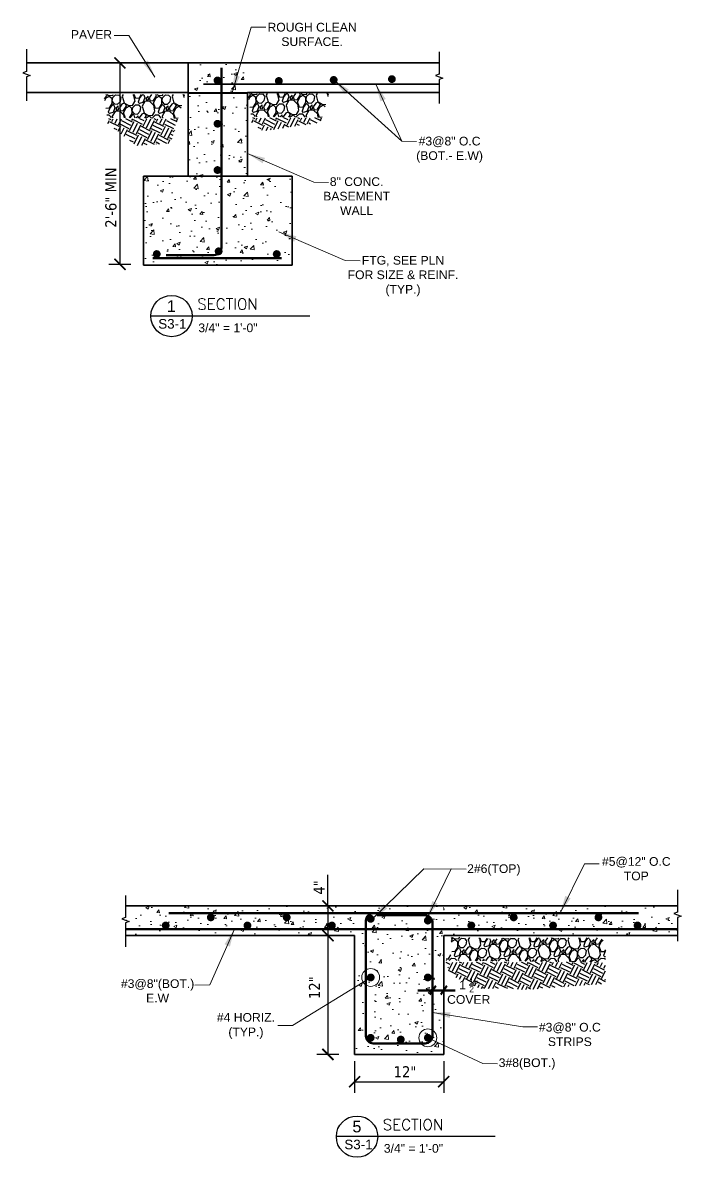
# Model space of a CAD drawing. Extents: x 4834 to 83801, y -13735 to 32221.
# Drawn here: x 12223.6 to 12312.2, y -4249.2 to -4096.5 of the extents above; entities that cross this region are included whole.
import ezdxf
from ezdxf.enums import TextEntityAlignment as Align

# ---------------------------------------------------------------- set-up
doc = ezdxf.new("R2010")
doc.units = 0
doc.header["$LTSCALE"] = 8
doc.header["$MEASUREMENT"] = 0
doc.layers.get('0').update_dxf_attribs({"lineweight": 9})
doc.layers.get('DefPoints').update_dxf_attribs({"color": 17})
for name, color, linetype in [('A-TEXT', 6, 'Continuous'), ('ANNSXTEXT', 2, 'Continuous'), ('AUDIT_I_011120114236-1', 7, 'Continuous'), ('DETAIL', 1, 'Continuous'), ('S-ANNO-PATT', 101, 'Continuous'), ('S-BAR', 6, 'Continuous'), ('S-SECT-CCON', 4, 'Continuous'), ('S-SECT-CONC', 193, 'Continuous'), ('S-SECT-MISC', 134, 'Continuous')]:
    doc.layers.add(name, color=color, linetype=linetype)
for name, color, linetype, lineweight in [('A-Wall-New', 1, 'Continuous', 50), ('DIM', 8, 'Continuous', 5), ('TEXT', 6, 'Continuous', 25)]:
    doc.layers.add(name, color=color, linetype=linetype, lineweight=lineweight)
doc.styles.add('ANNDTTEXT', font='romans.shx')
doc.styles.add('Arial', font='arial.ttf')
doc.styles.add('ROOMS', font='arial.ttf', dxfattribs={"height": 8})
doc.styles.get("Standard").update_dxf_attribs({"font": 'stylu.ttf'})
doc.styles.add('TAHOMA 48', font='tahoma.ttf')
doc.linetypes.add('ZIGZAG', pattern='A,0.0001,-0.2,[131,ltypeshp.shx,S=0.2,R=0,X=-0.2,Y=0],-0.4,[131,ltypeshp.shx,S=0.2,R=180,X=0.2,Y=0],-0.2', length=0.8001)
doc.dimstyles.new('arch1-12', dxfattribs={"dimtxt": 1.5, "dimasz": 1.5, "dimexe": 1.5, "dimexo": 1.5, "dimgap": 1.5, "dimtad": 1, "dimdec": 4, "dimzin": 3, "dimdsep": 46, "dimlunit": 4, "dimtxsty": 'Standard', "dimblk": 'ARCHTICK', "dimcen": 1.5, "dimadec": 0, "dimazin": 0, "dimtfac": 1, "dimtdec": 4, "dimtmove": 1, "dimatfit": 2, "dimfxl": 1, "dimtolj": 1, "dimtzin": 0, "dimarcsym": 0})
doc.dimstyles.new('Forum 24', dxfattribs={"dimscale": 24, "dimtxt": 0.1875, "dimasz": 0.09375, "dimexe": 0.0625, "dimexo": 0.0625, "dimgap": 0.125, "dimtad": 1, "dimdec": 4, "dimrnd": 1, "dimzin": 7, "dimdsep": 46, "dimlunit": 4, "dimtxsty": 'Standard', "dimblk": 'OBLIQUE', "dimblk1": 'DIMTICK', "dimblk2": 'OBLIQUE', "dimcen": -0.0625, "dimdle": 0.125, "dimclrd": 256, "dimclre": 256, "dimclrt": 256, "dimadec": 0, "dimazin": 0, "dimtfac": 1, "dimtdec": 4, "dimtmove": 1, "dimatfit": 3, "dimfxl": 0.0625, "dimtvp": 1.2, "dimfrac": 2, "dimtolj": 1, "dimtzin": 7, "dimlwd": 13, "dimarcsym": 0})
pattern_1 = [(50, (-4269.1984, -7325.638), (4.51873915, -0.39533845), [0.4725, -5.1975]), (355, (-4269.1984, -7325.638), (-0.8741334, 4.7388104), [0.378, -4.158]), (100.451444, (-4268.822, -7325.671), (3.6446057, 4.3434719), [0.4015632, -4.4171953]), (46.1842, (-4269.1984, -7324.378), (6.7236204, -1.0427715), [0.70875, -7.79625]), (96.635635, (-4268.638, -7324.465), (5.8883703, 6.1369472), [0.6023452, -6.6257967]), (351.184164, (-4269.1984, -7324.378), (5.8883703, 6.1369472), [0.567, -6.237]), (21, (-4268.5684, -7324.693), (3.7605144, -2.536499), [0.4725, -5.1975]), (326, (-4268.5684, -7324.693), (1.5328866, 4.5684453), [0.378, -4.158]), (71.451445, (-4268.255, -7324.9043), (5.293401, 2.0319463), [0.4015632, -4.4171953]), (37.5, (-4269.1984, -7325.638), (0.07660709, 2.09723128), [0, -4.1076, 0, -4.221, 0, -4.17375]), (7.5, (-4269.1984, -7325.638), (1.6573381, 2.48479378), [0, -2.4066, 0, -4.0131, 0, -1.59075]), (327.5, (-4270.6033, -7325.638), (3.36308135, -0.1420957), [0, -1.575, 0, -4.914, 0, -6.5205]), (317.5, (-4271.2333, -7325.638), (3.67407287, 0.6306614), [0, -2.0475, 0, -3.2634, 0, -4.6305])]

# ---------------------------------------------------------------- blocks, each defined once
blk = doc.blocks.new('_Oblique')
at = {"color": 0, "linetype": 'ByBlock', "lineweight": -2}
blk.add_line((-0.5, -0.5), (0.5, 0.5), dxfattribs=at)
blk = doc.blocks.new('DIMTICK')
for p, q in [((0, 1), (0, -1)), ((-1, 0), (1, 0))]:
    blk.add_line(p, q)
at = {"const_width": 0.141}
blk.add_lwpolyline([(0.707, 0.707), (-0.707, -0.707)], dxfattribs=at)
blk = doc.blocks.new('_ArchTick')
at = {"color": 0, "linetype": 'ByBlock', "const_width": 0.15}
blk.add_lwpolyline([(-0.5, -0.5), (0.5, 0.5)], dxfattribs=at)
blk = doc.blocks.new('*D2755')
at = {"layer": 'A-TEXT', "color": 0, "lineweight": -2, "transparency": 16777216}
for p, q in [((12238.04, -4101.92), (12235.14, -4101.92)), ((12236.64, -4101.92), (12236.64, -4129.04)), ((12238.12, -4129.04), (12235.14, -4129.04))]:
    blk.add_line(p, q, dxfattribs=at)
at = {"layer": 'DefPoints', "color": 0, "transparency": 16777216}
for p in [(12239.54, -4101.92), (12236.64, -4129.04), (12239.62, -4129.04)]:
    blk.add_point(p, dxfattribs=at)
at = {"layer": 'A-TEXT', "color": 0, "lineweight": -2, "transparency": 16777216, "xscale": 1.5, "yscale": 1.5, "zscale": 1.5}
for p, rotation in [((12236.64, -4101.92), 90), ((12236.64, -4129.04), 270)]:
    blk.add_blockref('_ArchTick', p, dxfattribs=dict(at, rotation=rotation))
at = {"layer": 'A-TEXT', "color": 0, "transparency": 16777216, "insert": (12235.43, -4120.05), "char_height": 1.5, "attachment_point": 5, "rotation": 90, "style": 'TAHOMA 48'}
blk.add_mtext('\\A1;2\'-6" MIN', dxfattribs=at)
blk = doc.blocks.new('*D2766')
at = {"layer": 'A-TEXT', "color": 0, "lineweight": -2, "transparency": 16777216}
for p, q in [((12268.21, -4236.31), (12268.21, -4240.57)), ((12280.21, -4236.31), (12280.21, -4240.57)), ((12268.21, -4239.07), (12280.21, -4239.07))]:
    blk.add_line(p, q, dxfattribs=at)
at = {"layer": 'DefPoints', "color": 0, "transparency": 16777216}
for p in [(12268.21, -4234.81), (12280.21, -4234.81), (12280.21, -4239.07)]:
    blk.add_point(p, dxfattribs=at)
at = {"layer": 'A-TEXT', "color": 0, "lineweight": -2, "transparency": 16777216, "xscale": 1.5, "yscale": 1.5, "zscale": 1.5, "rotation": 180}
blk.add_blockref('_ArchTick', (12268.21, -4239.07), dxfattribs=at)
at = {"layer": 'A-TEXT', "color": 0, "lineweight": -2, "transparency": 16777216, "xscale": 1.5, "yscale": 1.5, "zscale": 1.5}
blk.add_blockref('_ArchTick', (12280.21, -4239.07), dxfattribs=at)
at = {"layer": 'A-TEXT', "color": 0, "transparency": 16777216, "insert": (12275, -4237.73), "char_height": 1.5, "attachment_point": 5, "style": 'TAHOMA 48'}
blk.add_mtext('\\A1;12"', dxfattribs=at)
blk = doc.blocks.new('*D2767')
at = {"layer": 'A-TEXT', "color": 0, "lineweight": -2, "transparency": 16777216}
for p, q in [((12266.11, -4219.4), (12263.13, -4219.4)), ((12264.63, -4219.4), (12264.63, -4235.4)), ((12266.11, -4235.4), (12263.13, -4235.4))]:
    blk.add_line(p, q, dxfattribs=at)
at = {"layer": 'DefPoints', "color": 0, "transparency": 16777216}
for p in [(12267.61, -4219.4), (12264.63, -4235.4), (12267.61, -4235.4)]:
    blk.add_point(p, dxfattribs=at)
at = {"layer": 'A-TEXT', "color": 0, "lineweight": -2, "transparency": 16777216, "xscale": 1.5, "yscale": 1.5, "zscale": 1.5}
for p, rotation in [((12264.63, -4219.4), 90), ((12264.63, -4235.4), 270)]:
    blk.add_blockref('_ArchTick', p, dxfattribs=dict(at, rotation=rotation))
at = {"layer": 'A-TEXT', "color": 0, "transparency": 16777216, "insert": (12262.82, -4226.41), "char_height": 1.5, "attachment_point": 5, "rotation": 90, "style": 'TAHOMA 48'}
blk.add_mtext('\\A1;12"', dxfattribs=at)
blk = doc.blocks.new('*D2768')
at = {"layer": 'A-TEXT', "color": 0, "lineweight": -2, "transparency": 16777216}
for p, q in [((12266.11, -4215.4), (12263.13, -4215.4)), ((12264.63, -4215.4), (12264.63, -4219.4)), ((12266.11, -4219.4), (12263.13, -4219.4))]:
    blk.add_line(p, q, dxfattribs=at)
at = {"layer": 'DefPoints', "color": 0, "transparency": 16777216}
for p in [(12267.61, -4215.4), (12264.63, -4219.4), (12267.61, -4219.4)]:
    blk.add_point(p, dxfattribs=at)
at = {"layer": 'A-TEXT', "color": 0, "lineweight": -2, "transparency": 16777216, "xscale": 1.5, "yscale": 1.5, "zscale": 1.5}
for p, rotation in [((12264.63, -4215.4), 90), ((12264.63, -4219.4), 270)]:
    blk.add_blockref('_ArchTick', p, dxfattribs=dict(at, rotation=rotation))
at = {"layer": 'A-TEXT', "color": 0, "transparency": 16777216, "insert": (12263.44, -4212.92), "char_height": 1.5, "attachment_point": 5, "rotation": 90, "style": 'TAHOMA 48'}
blk.add_mtext('\\A1;4"', dxfattribs=at)

msp = doc.modelspace()

# ---------------------------------------------------------------- hatches: boundary and pattern name
at = {"layer": 'DIM', "transparency": 33554585}
h = msp.add_hatch(dxfattribs=at)
h.set_pattern_fill('AR-CONC', scale=0.63)
h.set_pattern_definition(pattern_1)
h.paths.add_polyline_path([(12253.79902, -4101.918), (12245.79902, -4101.918), (12245.79902, -4117.15366), (12253.79902, -4117.15366)])
h = msp.add_hatch(dxfattribs=at)
h.set_pattern_fill('AR-CONC', scale=0.63)
h.set_pattern_definition(pattern_1)
h.paths.add_polyline_path([(12259.79902, -4117.15366), (12239.79902, -4117.15366), (12239.79902, -4129.15366), (12259.79902, -4129.15366)])
at = {"layer": 'DIM'}
h = msp.add_hatch(dxfattribs=at)
h.set_pattern_fill('AR-CONC', scale=0.63)
h.set_pattern_definition([(50, (-4128.3744, -7395.1754), (4.51873915, -0.39533845), [0.4725, -5.1975]), (355, (-4128.3744, -7395.1754), (-0.8741334, 4.7388104), [0.378, -4.158]), (100.451444, (-4127.998, -7395.2083), (3.6446057, 4.343472), [0.4015632, -4.4171953]), (46.1842, (-4128.3744, -7393.9154), (6.7236204, -1.0427715), [0.70875, -7.79625]), (96.635635, (-4127.814, -7394.002), (5.8883703, 6.1369472), [0.6023452, -6.6257967]), (351.184164, (-4128.3744, -7393.9154), (5.8883703, 6.1369472), [0.567, -6.237]), (21, (-4127.7444, -7394.2304), (3.7605144, -2.536499), [0.4725, -5.1975]), (326, (-4127.7444, -7394.2304), (1.5328866, 4.5684453), [0.378, -4.158]), (71.451445, (-4127.431, -7394.4417), (5.293401, 2.0319463), [0.4015632, -4.4171953]), (37.5, (-4128.3744, -7395.1754), (0.07660709, 2.09723128), [0, -4.1076, 0, -4.221, 0, -4.17375]), (7.5, (-4128.3744, -7395.1754), (1.6573381, 2.48479378), [0, -2.4066, 0, -4.0131, 0, -1.59075]), (327.5, (-4129.7793, -7395.1754), (3.36308135, -0.1420957), [0, -1.575, 0, -4.914, 0, -6.5205]), (317.5, (-4130.4093, -7395.1754), (3.67407287, 0.6306614), [0, -2.0475, 0, -3.2634, 0, -4.6305])])
h.paths.add_polyline_path([(12268.21451, -4215.39856), (12237.37761, -4215.39856), (12237.37761, -4219.39856), (12268.21451, -4219.39856)])
at = {"layer": 'DIM', "transparency": 33554585}
h = msp.add_hatch(dxfattribs=at)
h.set_pattern_fill('AR-CONC', scale=0.63)
h.set_pattern_definition([(50, (-4128.3744, -7408.6506), (4.51873915, -0.39533845), [0.4725, -5.1975]), (355, (-4128.3744, -7408.6506), (-0.8741334, 4.7388104), [0.378, -4.158]), (100.451444, (-4127.998, -7408.6835), (3.6446057, 4.343472), [0.4015632, -4.4171953]), (46.1842, (-4128.3744, -7407.3906), (6.7236204, -1.0427715), [0.70875, -7.79625]), (96.635635, (-4127.814, -7407.4775), (5.8883703, 6.1369472), [0.6023452, -6.6257967]), (351.184164, (-4128.3744, -7407.3906), (5.8883703, 6.1369472), [0.567, -6.237]), (21, (-4127.7444, -7407.7056), (3.7605144, -2.536499), [0.4725, -5.1975]), (326, (-4127.7444, -7407.7056), (1.5328866, 4.5684453), [0.378, -4.158]), (71.451445, (-4127.431, -7407.917), (5.293401, 2.0319463), [0.4015632, -4.4171953]), (37.5, (-4128.3744, -7408.6506), (0.07660709, 2.09723128), [0, -4.1076, 0, -4.221, 0, -4.17375]), (7.5, (-4128.3744, -7408.6506), (1.6573381, 2.48479378), [0, -2.4066, 0, -4.0131, 0, -1.59075]), (327.5, (-4129.7793, -7408.6506), (3.36308135, -0.1420957), [0, -1.575, 0, -4.914, 0, -6.5205]), (317.5, (-4130.4093, -7408.6506), (3.67407287, 0.6306614), [0, -2.0475, 0, -3.2634, 0, -4.6305])])
h.paths.add_polyline_path([(12280.21451, -4215.39856), (12268.21451, -4215.39856), (12268.21451, -4235.39856), (12280.21451, -4235.39856)])
at = {"layer": 'DIM'}
h = msp.add_hatch(dxfattribs=at)
h.set_pattern_fill('AR-CONC', scale=0.63)
h.set_pattern_definition([(50, (-4085.5594, -7395.1754), (4.51873915, -0.39533845), [0.4725, -5.1975]), (355, (-4085.5594, -7395.1754), (-0.8741334, 4.7388104), [0.378, -4.158]), (100.451444, (-4085.183, -7395.2083), (3.6446057, 4.343472), [0.4015632, -4.4171953]), (46.1842, (-4085.5594, -7393.9154), (6.7236204, -1.0427715), [0.70875, -7.79625]), (96.635635, (-4084.999, -7394.002), (5.8883703, 6.1369472), [0.6023452, -6.6257967]), (351.184164, (-4085.5594, -7393.9154), (5.8883703, 6.1369472), [0.567, -6.237]), (21, (-4084.9294, -7394.2304), (3.7605144, -2.536499), [0.4725, -5.1975]), (326, (-4084.9294, -7394.2304), (1.5328866, 4.5684453), [0.378, -4.158]), (71.451445, (-4084.616, -7394.4417), (5.293401, 2.0319463), [0.4015632, -4.4171953]), (37.5, (-4085.5594, -7395.1754), (0.07660709, 2.09723128), [0, -4.1076, 0, -4.221, 0, -4.17375]), (7.5, (-4085.5594, -7395.1754), (1.6573381, 2.48479378), [0, -2.4066, 0, -4.0131, 0, -1.59075]), (327.5, (-4086.9643, -7395.1754), (3.36308135, -0.1420957), [0, -1.575, 0, -4.914, 0, -6.5205]), (317.5, (-4087.5943, -7395.1754), (3.67407287, 0.6306614), [0, -2.0475, 0, -3.2634, 0, -4.6305])])
h.paths.add_polyline_path([(12311.68222, -4215.39856), (12280.19265, -4215.39856), (12280.19265, -4219.39856), (12311.68222, -4219.39856)])
at = {"layer": 'S-ANNO-PATT', "transparency": 33554559}
h = msp.add_hatch(dxfattribs=at)
h.set_pattern_fill('GRAVEL', color=256, scale=3, angle=63.4203233)
h.set_pattern_definition([(291.433111, (10783.0078, -3276.75934), (13.407845635, -33.544443287), [0.403608, -39.957264]), (248.390064, (10783.15528, -3277.13504), (13.424969221, 33.537593852), [0.692604, -68.5677743]), (195.93077, (10782.9002, -3277.77896), (42.935586015, 12.06380759), [0.488364, -48.348098]), (330.694012, (10783.04743, -3279.16089), (-52.316454591, 29.529452739), [0.630714, -62.440674]), (356.253977, (10783.59742, -3279.4696), (-38.906896597, 2.693213166), [0.618465, -61.2281194]), (60.694012, (10784.21457, -3279.51001), (-29.529452739, -52.316454591), [0.630714, -62.440674]), (101.114564, (10784.52328, -3278.96002), (9.379156217, -48.3014640425), [0.834087, -82.5745456]), (135.675652, (10784.3625, -3278.14158), (-49.628378501, 48.3117381945), [0.787464, -77.9589645]), (184.849889, (10783.79915, -3277.59136), (-45.61681267, -4.01327819), [0.63285, -62.6522193]), (238.656682, (10783.16856, -3277.64487), (17.448521563, 28.170003466), [0.722496, -35.4022877]), (285.817761, (10782.79274, -3278.26192), (13.4044209173, -46.960850715), [0.934344, -92.500125]), (202.234398, (10784.40316, -3276.5182), (-25.493913887, -10.72661898), [0.318903, -31.5715344]), (234.889558, (10784.10797, -3276.63887), (22.816111949, 32.193555808), [0.606711, -60.064534]), (288.42032, (10783.759, -3277.1352), (2.682939, -1.3423257), [0.424263, -3.8183777]), (266.618914, (10783.3431, -3277.1619), (1.3457504, 16.09934644), [0.228474, -22.6188453]), (355.221733, (10783.3296, -3277.39), (-9.39114273, 1.34403804), [0.323109, -15.8323854]), (94.38408, (10783.6516, -3277.4169), (-1.33890097, 10.73346841), [0.524787, -16.9680687]), (224.985374, (10783.6115, -3276.8937), (5.3675904, 4.02355234), [0.379473, -9.10736]), (79.809864, (10782.55107, -3278.9461), (5.374439821, 30.856367197), [0.5316, -52.6285354]), (133.766499, (10782.64512, -3278.42288), (24.143026407, -25.497338604), [0.445983, -44.152223]), (356.618914, (10783.0749, -3276.6252), (-16.09934644, 1.3457504), [0.456945, -22.3903743]), (47.030783, (10783.53106, -3276.65214), (-21.472073904, -22.80241308), [0.5316, -52.6285354]), (42.864278, (10784.2145, -3279.77834), (-12.07750646, -10.7300437), [0.51264, -25.119371]), (358.195464, (10784.59025, -3279.4296), (-36.223957584, 1.35088748), [0.429534, -42.523929]), (130.221733, (10785.77127, -3277.9407), (-10.7300437, 12.07750646), [0.456945, -22.3903743]), (80.774348, (10785.4762, -3277.59179), (-6.718477866, -40.247509925), [0.502893, -49.786271]), (132.864278, (10785.11353, -3279.25533), (10.7300437, -12.07750646), [0.25632, -25.375691]), (164.730256, (10785.69073, -3278.10167), (-12.07408174, 2.68636373), [0.15297, -15.1440885]), (229.38408, (10785.54316, -3278.0614), (6.70991607, 6.70649136), [0.618465, -11.750852]), (249.429329, (10785.14055, -3278.53085), (10.740317849, 28.171715825), [0.57315, -56.7417695]), (7.11039, (10783.8931, -3277.5377), (-6.7082037, 0.00171236), [0.432666, -10.383988]), (56.57755, (10784.32241, -3277.48416), (28.185414694, 42.925311863), [0.755382, -74.782688]), (124.36572, (10784.73848, -3276.8537), (13.41127035, -20.12803586), [0.308868, -30.5780224]), (153.42032, (10784.564, -3276.5987), (-4.0252647, -1.3406133), [0.18, -2.82]), (183.67676, (10785.03321, -3278.54424), (24.149875842, 1.335476252), [0.416772, -41.26056]), (111.433111, (10784.6173, -3278.57097), (-13.407845635, 33.544443287), [0.807216, -39.553656]), (63.42032, (10784.3223, -3277.8196), (-1.3406133, 4.0252647), [0.78, -2.22]), (28.72517, (10784.67133, -3277.122), (32.20382996, 17.433110335), [0.474342, -46.959823]), (317.474927, (10785.0873, -3276.89404), (9.38943037, -8.05224176), [0.436806, -21.4035237]), (271.066299, (10785.40922, -3277.18928), (1.3252021, -64.399098126), [0.711195, -70.4084225]), (238.846402, (10785.42245, -3277.90035), (-20.133172935, -33.535881494), [0.752397, -74.48722])])
h.paths.add_polyline_path([(12244.47096, -4109.40205), (12245.40626, -4106.16251), (12234.52314, -4106.19643), (12234.67822, -4106.35152), (12234.52704, -4106.34275), (12234.91047, -4109.28962)])
h = msp.add_hatch(dxfattribs=at)
h.set_pattern_fill('GRAVEL', color=256, scale=3, angle=63.4203233)
h.set_pattern_definition([(291.433111, (10802.3813, -3276.62322), (13.407845635, -33.544443287), [0.403608, -39.957264]), (248.390064, (10802.52878, -3276.99892), (13.424969221, 33.537593852), [0.692604, -68.5677743]), (195.93077, (10802.2737, -3277.64284), (42.935586015, 12.06380759), [0.488364, -48.348098]), (330.694012, (10802.42093, -3279.02477), (-52.316454591, 29.529452739), [0.630714, -62.440674]), (356.253977, (10802.97093, -3279.33349), (-38.906896597, 2.693213166), [0.618465, -61.2281194]), (60.694012, (10803.58807, -3279.3739), (-29.529452739, -52.316454591), [0.630714, -62.440674]), (101.114564, (10803.89679, -3278.8239), (9.379156217, -48.3014640425), [0.834087, -82.5745456]), (135.675652, (10803.736, -3278.00546), (-49.628378501, 48.3117381945), [0.787464, -77.9589645]), (184.849889, (10803.17265, -3277.45524), (-45.61681267, -4.01327819), [0.63285, -62.6522193]), (238.656682, (10802.54207, -3277.50875), (17.448521563, 28.170003466), [0.722496, -35.4022877]), (285.817761, (10802.16625, -3278.12581), (13.4044209173, -46.960850715), [0.934344, -92.500125]), (202.234398, (10803.77667, -3276.38208), (-25.493913887, -10.72661898), [0.318903, -31.5715344]), (234.889558, (10803.48147, -3276.50276), (22.816111949, 32.193555808), [0.606711, -60.064534]), (288.42032, (10803.1325, -3276.999), (2.682939, -1.3423257), [0.424263, -3.8183777]), (266.618914, (10802.7166, -3277.0258), (1.3457504, 16.09934644), [0.228474, -22.6188453]), (355.221733, (10802.70313, -3277.2539), (-9.39114273, 1.34403804), [0.323109, -15.8323854]), (94.38408, (10803.0251, -3277.2808), (-1.33890097, 10.73346841), [0.524787, -16.9680687]), (224.985374, (10802.985, -3276.7575), (5.3675904, 4.02355234), [0.379473, -9.10736]), (79.809864, (10801.92458, -3278.80998), (5.374439821, 30.856367197), [0.5316, -52.6285354]), (133.766499, (10802.01863, -3278.28677), (24.143026407, -25.497338604), [0.445983, -44.152223]), (356.618914, (10802.4484, -3276.48908), (-16.09934644, 1.3457504), [0.456945, -22.3903743]), (47.030783, (10802.90456, -3276.51603), (-21.472073904, -22.80241308), [0.5316, -52.6285354]), (42.864278, (10803.588, -3279.64222), (-12.07750646, -10.7300437), [0.51264, -25.119371]), (358.195464, (10803.96375, -3279.2935), (-36.223957584, 1.35088748), [0.429534, -42.523929]), (130.221733, (10805.14478, -3277.80457), (-10.7300437, 12.07750646), [0.456945, -22.3903743]), (80.774348, (10804.8497, -3277.45567), (-6.718477866, -40.247509925), [0.502893, -49.786271]), (132.864278, (10804.48704, -3279.1192), (10.7300437, -12.07750646), [0.25632, -25.375691]), (164.730256, (10805.06424, -3277.96555), (-12.07408174, 2.68636373), [0.15297, -15.1440885]), (229.38408, (10804.9167, -3277.92526), (6.70991607, 6.70649136), [0.618465, -11.750852]), (249.429329, (10804.51405, -3278.39473), (10.740317849, 28.171715825), [0.57315, -56.7417695]), (7.11039, (10803.2666, -3277.4016), (-6.7082037, 0.00171236), [0.432666, -10.383988]), (56.57755, (10803.69592, -3277.34804), (28.185414694, 42.925311863), [0.755382, -74.782688]), (124.36572, (10804.112, -3276.71758), (13.41127035, -20.12803586), [0.308868, -30.5780224]), (153.42032, (10803.9376, -3276.4626), (-4.0252647, -1.3406133), [0.18, -2.82]), (183.67676, (10804.40672, -3278.40812), (24.149875842, 1.335476252), [0.416772, -41.26056]), (111.433111, (10803.9908, -3278.43485), (-13.407845635, 33.544443287), [0.807216, -39.553656]), (63.42032, (10803.6958, -3277.6835), (-1.3406133, 4.0252647), [0.78, -2.22]), (28.72517, (10804.04484, -3276.9859), (32.20382996, 17.433110335), [0.474342, -46.959823]), (317.474927, (10804.4608, -3276.7579), (9.38943037, -8.05224176), [0.436806, -21.4035237]), (271.066299, (10804.78272, -3277.05316), (1.3252021, -64.399098126), [0.711195, -70.4084225]), (238.846402, (10804.79596, -3277.76423), (-20.133172935, -33.535881494), [0.752397, -74.48722])])
h.paths.add_polyline_path([(12263.84446, -4109.26593), (12264.77977, -4106.02639), (12253.89664, -4106.06032), (12254.05173, -4106.21541), (12253.90054, -4106.20664), (12254.28397, -4109.1535)])
h = msp.add_hatch(dxfattribs=at)
h.set_pattern_fill('EARTH', color=256, scale=5.4, angle=63.4203233)
h.set_pattern_definition([(63.42032, (10784.0535, -3277.9438), (-0.603276, 1.8113691), [1.35, -1.35]), (63.42032, (10783.6008, -3277.7172), (-0.603276, 1.8113691), [1.35, -1.35]), (63.42032, (10783.148, -3277.4907), (-0.603276, 1.8113691), [1.35, -1.35]), (153.42032, (10783.0726, -3277.2643), (-1.8113691, -0.603276), [1.35, -1.35]), (153.42032, (10783.2992, -3276.8116), (-1.8113691, -0.603276), [1.35, -1.35]), (153.42032, (10783.5257, -3276.3588), (-1.8113691, -0.603276), [1.35, -1.35])])
h.paths.add_polyline_path([(12235.39302, -4112.99831), (12235.39179, -4112.98885), (12235.21103, -4112.98961)])
h.paths.add_polyline_path([(12235.01306, -4110.07809), (12238.8898, -4113.06579), (12243.51136, -4112.72572), (12244.45392, -4109.46106), (12234.92951, -4109.43598)])
h = msp.add_hatch(dxfattribs=at)
h.set_pattern_fill('EARTH', color=256, scale=5.4, angle=63.4203233)
h.set_pattern_definition([(63.42032, (10803.427, -3277.8076), (-0.603276, 1.8113691), [1.35, -1.35]), (63.42032, (10802.9743, -3277.5811), (-0.603276, 1.8113691), [1.35, -1.35]), (63.42032, (10802.5216, -3277.3546), (-0.603276, 1.8113691), [1.35, -1.35]), (153.42032, (10802.4461, -3277.1282), (-1.8113691, -0.603276), [1.35, -1.35]), (153.42032, (10802.6727, -3276.6754), (-1.8113691, -0.603276), [1.35, -1.35]), (153.42032, (10802.8992, -3276.2227), (-1.8113691, -0.603276), [1.35, -1.35])])
h.paths.add_polyline_path([(12254.76653, -4112.86219), (12254.7653, -4112.85273), (12254.58454, -4112.8535)])
h.paths.add_polyline_path([(12255.86279, -4111.07966), (12263.64416, -4109.95969), (12263.82742, -4109.32494), (12254.30302, -4109.29986), (12254.38656, -4109.94197)])
h = msp.add_hatch(dxfattribs=at)
h.set_pattern_fill('GRAVEL', color=256, scale=3, angle=63.4203233)
h.set_pattern_definition([(291.433111, (10836.25584, -3390.2946), (13.407845635, -33.544443287), [0.403608, -39.957264]), (248.390064, (10836.40332, -3390.67031), (13.424969221, 33.537593852), [0.692604, -68.5677743]), (195.93077, (10836.14824, -3391.31423), (42.935586015, 12.06380759), [0.488364, -48.348098]), (330.694012, (10836.29547, -3392.69616), (-52.316454591, 29.529452739), [0.630714, -62.440674]), (356.253977, (10836.84547, -3393.00488), (-38.906896597, 2.693213166), [0.618465, -61.2281194]), (60.694012, (10837.46261, -3393.04528), (-29.529452739, -52.316454591), [0.630714, -62.440674]), (101.114564, (10837.77133, -3392.49529), (9.379156217, -48.3014640425), [0.834087, -82.5745456]), (135.675652, (10837.61054, -3391.67685), (-49.628378501, 48.3117381945), [0.787464, -77.9589645]), (184.849889, (10837.04719, -3391.12663), (-45.61681267, -4.01327819), [0.63285, -62.6522193]), (238.656682, (10836.4166, -3391.18014), (17.448521563, 28.170003466), [0.722496, -35.4022877]), (285.817761, (10836.04079, -3391.79719), (13.4044209173, -46.960850715), [0.934344, -92.500125]), (202.234398, (10837.6512, -3390.05347), (-25.493913887, -10.72661898), [0.318903, -31.5715344]), (234.889558, (10837.35601, -3390.17414), (22.816111949, 32.193555808), [0.606711, -60.064534]), (288.42032, (10837.007, -3390.6705), (2.682939, -1.3423257), [0.424263, -3.8183777]), (266.618914, (10836.59114, -3390.6972), (1.3457504, 16.09934644), [0.228474, -22.6188453]), (355.221733, (10836.57767, -3390.92526), (-9.39114273, 1.34403804), [0.323109, -15.8323854]), (94.38408, (10836.89966, -3390.9522), (-1.33890097, 10.73346841), [0.524787, -16.9680687]), (224.985374, (10836.8595, -3390.4289), (5.3675904, 4.02355234), [0.379473, -9.10736]), (79.809864, (10835.79912, -3392.48137), (5.374439821, 30.856367197), [0.5316, -52.6285354]), (133.766499, (10835.89317, -3391.95815), (24.143026407, -25.497338604), [0.445983, -44.152223]), (356.618914, (10836.32295, -3390.16046), (-16.09934644, 1.3457504), [0.456945, -22.3903743]), (47.030783, (10836.7791, -3390.18741), (-21.472073904, -22.80241308), [0.5316, -52.6285354]), (42.864278, (10837.46254, -3393.3136), (-12.07750646, -10.7300437), [0.51264, -25.119371]), (358.195464, (10837.8383, -3392.96488), (-36.223957584, 1.35088748), [0.429534, -42.523929]), (130.221733, (10839.0193, -3391.47596), (-10.7300437, 12.07750646), [0.456945, -22.3903743]), (80.774348, (10838.72424, -3391.12706), (-6.718477866, -40.247509925), [0.502893, -49.786271]), (132.864278, (10838.36157, -3392.7906), (10.7300437, -12.07750646), [0.25632, -25.375691]), (164.730256, (10838.9388, -3391.63694), (-12.07408174, 2.68636373), [0.15297, -15.1440885]), (229.38408, (10838.7912, -3391.59665), (6.70991607, 6.70649136), [0.618465, -11.750852]), (249.429329, (10838.38859, -3392.06612), (10.740317849, 28.171715825), [0.57315, -56.7417695]), (7.11039, (10837.1411, -3391.073), (-6.7082037, 0.00171236), [0.432666, -10.383988]), (56.57755, (10837.57046, -3391.01943), (28.185414694, 42.925311863), [0.755382, -74.782688]), (124.36572, (10837.98653, -3390.38897), (13.41127035, -20.12803586), [0.308868, -30.5780224]), (153.42032, (10837.8122, -3390.134), (-4.0252647, -1.3406133), [0.18, -2.82]), (183.67676, (10838.28126, -3392.0795), (24.149875842, 1.335476252), [0.416772, -41.26056]), (111.433111, (10837.86534, -3392.10624), (-13.407845635, 33.544443287), [0.807216, -39.553656]), (63.42032, (10837.5704, -3391.3548), (-1.3406133, 4.0252647), [0.78, -2.22]), (28.72517, (10837.91938, -3390.65728), (32.20382996, 17.433110335), [0.474342, -46.959823]), (317.474927, (10838.33534, -3390.4293), (9.38943037, -8.05224176), [0.436806, -21.4035237]), (271.066299, (10838.65726, -3390.72455), (1.3252021, -64.399098126), [0.711195, -70.4084225]), (238.846402, (10838.6705, -3391.43562), (-20.133172935, -33.535881494), [0.752397, -74.48722])])
h.paths.add_polyline_path([(12301.96627, -4222.98726), (12301.96627, -4220.31572), (12301.3162, -4219.68948), (12287.77118, -4219.73171), (12287.92627, -4219.88679), (12281.24152, -4219.49902), (12281.29307, -4221.92686), (12280.54087, -4222.04252), (12280.54087, -4222.73531)])
h = msp.add_hatch(dxfattribs=at)
h.set_pattern_fill('EARTH', color=256, scale=5.4, angle=63.4203233)
h.set_pattern_definition([(63.42032, (10837.3016, -3391.479), (-0.603276, 1.8113691), [1.35, -1.35]), (63.42032, (10836.8488, -3391.2525), (-0.603276, 1.8113691), [1.35, -1.35]), (63.42032, (10836.3961, -3391.026), (-0.603276, 1.8113691), [1.35, -1.35]), (153.42032, (10836.3207, -3390.7996), (-1.8113691, -0.603276), [1.35, -1.35]), (153.42032, (10836.5472, -3390.3468), (-1.8113691, -0.603276), [1.35, -1.35]), (153.42032, (10836.7737, -3389.8941), (-1.8113691, -0.603276), [1.35, -1.35])])
h.paths.add_polyline_path([(12301.96627, -4225.87786), (12301.96627, -4223.29605), (12301.66599, -4223.00677), (12280.5427, -4222.95114), (12281.02348, -4224.64748), (12285.15642, -4226.53883), (12288.45908, -4226.52488), (12291.3173, -4226.66143)])

# ---------------------------------------------------------------- linework, layer by layer
at = {"layer": 'A-TEXT'}
msp.add_line((12264.62985, -4215.39856), (12264.62985, -4211.23909), dxfattribs=at)
at = {"layer": 'A-Wall-New'}
for p, q in [((12279.1319, -4226.17122), (12278.31845, -4227.32856)), ((12280.62889, -4226.15836), (12279.81544, -4227.31569)), ((12276.74588, -4226.76705), (12281.7542, -4226.76705))]:
    msp.add_line(p, q, dxfattribs=at)
at = {"layer": 'AUDIT_I_011120114236-1', "color": 6}
for p, q in [((12246.98467, -4136.00495, -48), (12240.79717, -4136.00495, -48)), ((12262.18657, -4136.00495, -48), (12246.98467, -4136.00495, -48)), ((12271.94686, -4246.46391, -48), (12265.75936, -4246.46391, -48)), ((12287.14877, -4246.46391, -48), (12271.94686, -4246.46391, -48))]:
    msp.add_line(p, q, dxfattribs=at)
for centre in [(12243.57709, -4136.00495, -48), (12268.53928, -4246.46391, -48)]:
    msp.add_circle(centre, 2.77992, dxfattribs=at)
at = {"layer": 'DETAIL', "linetype": 'ZIGZAG', "lineweight": 40, "ltscale": 0.08}
msp.add_line((12245.79902, -4105.95577), (12253.79902, -4105.96697), dxfattribs=at)
at = {"layer": 'S-BAR', "transparency": 33554610, "const_width": 0.525, "elevation": -48}
for points in [[(12250.02988, -4104.28167, -1), (12249.50488, -4104.28167, -1)], [(12258.28076, -4104.35402, -1), (12257.75576, -4104.35402, -1)], [(12265.66311, -4104.2093, -1), (12265.13811, -4104.2093, -1)], [(12273.49691, -4104.09968, -1), (12272.97191, -4104.09968, -1)], [(12250.02988, -4110.10967, -1), (12249.50488, -4110.10967, -1)], [(12250.02988, -4116.34427, -1), (12249.50488, -4116.34427, -1)], [(12250.18237, -4127.28339, -1), (12249.65737, -4127.28339, -1)], [(12241.85395, -4127.65184, -1), (12241.32895, -4127.65184, -1)], [(12258.00377, -4127.65184, -1), (12257.47877, -4127.65184, -1)]]:
    msp.add_lwpolyline(points, format="xyb", close=True, dxfattribs=at)
at = {"layer": 'S-BAR', "transparency": 33554610, "const_width": 0.525}
for points in [[(12249.12983, -4216.94472, -1), (12248.60483, -4216.94472, -1)], [(12259.34314, -4216.94472, -1), (12258.81814, -4216.94472, -1)], [(12270.63912, -4217.14421, -1), (12270.11412, -4217.14421, -1)], [(12278.33315, -4217.385, -1), (12277.80815, -4217.385, -1)], [(12289.88391, -4216.94472, -1), (12289.35891, -4216.94472, -1)], [(12301.28713, -4216.94472, -1), (12300.76213, -4216.94472, -1)], [(12243.05928, -4218.03437, -1), (12242.53428, -4218.03437, -1)], [(12254.05491, -4218.03437, -1), (12253.52991, -4218.03437, -1)], [(12265.42752, -4218.03437, -1), (12264.90252, -4218.03437, -1)], [(12284.18467, -4218.03437, -1), (12283.65967, -4218.03437, -1)], [(12295.1803, -4218.03437, -1), (12294.6553, -4218.03437, -1)], [(12306.55291, -4218.03437, -1), (12306.02791, -4218.03437, -1)], [(12270.64737, -4225.03005, -1), (12270.12237, -4225.03005, -1)], [(12278.33315, -4225.03005, -1), (12277.80815, -4225.03005, -1)], [(12270.63912, -4233.15669, -1), (12270.11412, -4233.15669, -1)], [(12274.69257, -4233.39213, -1), (12274.16757, -4233.39213, -1)], [(12278.33315, -4233.15669, -1), (12277.80815, -4233.15669, -1)]]:
    msp.add_lwpolyline(points, format="xyb", close=True, dxfattribs=at)
at = {"layer": 'S-SECT-CCON', "flags": 128}
for points in [[(12224.04837, -4100.08159), (12224.04837, -4103.06474), (12223.55382, -4103.24474), (12224.54291, -4103.60474), (12224.04837, -4103.78474), (12224.04837, -4107.00431)], [(12279.58603, -4100.44383), (12279.58603, -4103.42697), (12279.09148, -4103.60697), (12280.08057, -4103.96697), (12279.58603, -4104.14697), (12279.58603, -4107.36655)], [(12237.37761, -4213.98552), (12237.37761, -4216.96866), (12236.88306, -4217.14866), (12237.87215, -4217.50866), (12237.37761, -4217.68866), (12237.37761, -4220.90824)], [(12311.68222, -4213.24092), (12311.68222, -4216.22407), (12311.18767, -4216.40407), (12312.17676, -4216.76407), (12311.68222, -4216.94407), (12311.68222, -4220.16364)]]:
    msp.add_lwpolyline(points, dxfattribs=at)
at = {"layer": 'S-SECT-CONC', "linetype": 'Continuous', "lineweight": 35}
for p, q in [((12224.04837, -4101.918), (12245.79902, -4101.918)), ((12245.79902, -4101.918, -48), (12245.79902, -4117.15366, -48)), ((12245.79902, -4101.918), (12279.58603, -4101.918)), ((12247.87414, -4104.76474), (12279.58603, -4104.76474)), ((12224.04837, -4105.918), (12245.79902, -4105.918)), ((12253.79902, -4105.918, -48), (12253.79902, -4117.15366, -48)), ((12253.79902, -4105.918), (12279.58603, -4105.918)), ((12239.79902, -4117.15366, -48), (12239.79902, -4129.15366, -48)), ((12259.79902, -4117.15366, -48), (12239.79902, -4117.15366, -48)), ((12259.79902, -4117.15366, -48), (12259.79902, -4129.15366, -48)), ((12259.79902, -4129.15366, -48), (12239.79902, -4129.15366, -48)), ((12311.68222, -4215.39856), (12237.37761, -4215.39856)), ((12268.21451, -4219.39856), (12237.37761, -4219.39856)), ((12268.21451, -4219.39856), (12268.21451, -4235.39856)), ((12311.68222, -4219.39856), (12280.21451, -4219.39856)), ((12280.21451, -4219.39856), (12280.21451, -4235.39856)), ((12280.21451, -4235.39856), (12268.21451, -4235.39856))]:
    msp.add_line(p, q, dxfattribs=at)
at = {"layer": 'S-SECT-MISC', "linetype": 'Continuous', "lineweight": 50, "transparency": 33554610}
for p, q in [((12241.05986, -4128.20247, -48), (12258.38166, -4128.20247, -48)), ((12306.40317, -4216.37063), (12243.23358, -4216.37063)), ((12311.68222, -4218.52322), (12237.37761, -4218.52322))]:
    msp.add_line(p, q, dxfattribs=at)
at = {"layer": 'S-SECT-MISC', "linetype": 'Continuous', "lineweight": 50, "transparency": 33554610, "elevation": -48}
msp.add_lwpolyline([(12242.85114, -4127.79286), (12249.28361, -4127.79286, 0.414213562), (12250.28361, -4126.79286), (12250.28361, -4102.59345)], format="xyb", dxfattribs=at)
at = {"layer": 'S-SECT-MISC', "linetype": 'Continuous', "lineweight": 50, "transparency": 33554610}
for points in [[(12277.16282, -4216.38428), (12270.73035, -4216.38428, 0.414213562), (12269.73035, -4217.38428), (12269.73035, -4227.14943)], [(12271.26434, -4216.66607), (12277.69681, -4216.66607, -0.414213562), (12278.69681, -4217.66607), (12278.7043, -4227.43109)], [(12269.73035, -4227.14943), (12269.72909, -4232.91015, 0.414213562), (12270.72909, -4233.91015), (12274.24355, -4233.91015)], [(12278.7043, -4227.14931), (12278.70555, -4232.91003, -0.414213562), (12277.70555, -4233.91003), (12274.24355, -4233.91015)]]:
    msp.add_lwpolyline(points, format="xyb", dxfattribs=at)

# ---------------------------------------------------------------- texts
at = {"layer": 'ANNSXTEXT', "color": 3, "style": 'ANNDTTEXT'}
for p in [(12247.04196, -4135.13254, -48), (12272.00416, -4245.59149, -48)]:
    msp.add_text('SECTION', height=1.485, dxfattribs=at).set_placement(p)
at = {"layer": 'ANNSXTEXT', "color": 3, "style": 'Arial'}
for tag, p in [('1', (12243.56456, -4134.65769, -48)), ('5', (12268.52675, -4245.11664, -48))]:
    msp.add_attdef(tag, text='1', height=1.55727, dxfattribs=at).set_placement(p, align=Align.MIDDLE)
at = {"layer": 'TEXT', "attachment_point": 5, "style": 'ROOMS'}
for s, insert, char_height, width in [('\\A1;PAVER', (12232.80925, -4098.09453, -48), 1.170506, 17.1339517), ('\\A1;ROUGH CLEAN\\PSURFACE.', (12262.49132, -4098.0944, -48), 1.1705057, 17.1339517), ('\\A1;#3@8" O.C\\P(BOT.- E.W)', (12280.99671, -4113.60088, -48), 1.1705057, 17.1339517), ('\\A1;8" CONC.\\PBASEMENT\\PWALL', (12268.48938, -4119.85323, -48), 1.1705057, 17.1339517), ('\\A1;FTG, SEE PLN\\PFOR SIZE & REINF.\\P(TYP.)', (12274.73057, -4130.61836, -48), 1.1705057, 17.1339517), ('\\A1;\\pxi-3,l4,ql,t4;S3-1', (12249.92919, -4137.05432), 1.2875563, 18.8473468), ('\\A1;3/4" = 1\'-0"', (12251.1738, -4137.59143), 1.1705057, 17.1339517), ('\\A1;#5@12" O.C\\PTOP', (12306.12275, -4210.40307), 1.1705057, 17.1339517), ('\\A1;2#6(TOP)', (12286.95071, -4210.5639), 1.1705057, 17.1339517), ('\\A1;#3@8"(BOT.)\\PE.W', (12241.7071, -4226.84113), 1.1705057, 17.1339517), ('\\A1;1 {\\H0.7x;\\S1/2;}" \\PCOVER', (12283.57083, -4226.82663), 1.1705057, 17.1339517), ('\\A1;#4 HORIZ.\\P(TYP.)', (12253.59049, -4231.56257), 1.1705057, 17.1339517), ('\\A1;#3@8" O.C\\PSTRIPS', (12297.17782, -4232.71456), 1.1705057, 17.1339517), ('\\A1;3#8(BOT.)', (12291.4233, -4236.68487), 1.1705057, 17.1339517), ('\\A1;\\pxi-3,l4,ql,t4;S3-1', (12274.97316, -4247.52222), 1.2875563, 18.8473468), ('\\A1;3/4" = 1\'-0"', (12276.13599, -4248.05038), 1.1705057, 17.1339517)]:
    msp.add_mtext(s, dxfattribs=dict(at, insert=insert, char_height=char_height, width=width))

# ---------------------------------------------------------------- dimensions: what is measured, and where the dimension line sits
at = {"layer": 'A-TEXT'}
for base, p1, p2, angle, text, picture, middle in [((12236.64185, -4129.03742), (12239.54294, -4101.918), (12239.62269, -4129.03742), 90, '2\'-6" MIN', '*D2755', (12237.7078, -4120.05009)), ((12264.62985, -4219.39856), (12267.6107, -4215.39856), (12267.6107, -4219.39856), 90, '4"', '*D2768', (12265.68892, -4212.92261)), ((12264.62985, -4235.39856), (12267.6107, -4219.39856), (12267.6107, -4235.39856), 90, '12"', '*D2767', (12265.08594, -4226.41123)), ((12280.21451, -4239.07332), (12268.21451, -4234.8091), (12280.21451, -4234.8091), 180, '12"', '*D2766', (12274.99895, -4239.99332))]:
    dim = msp.add_linear_dim(base=base, p1=p1, p2=p2, angle=angle, text=text, dimstyle='arch1-12', override={"dimtxsty": 'TAHOMA 48'}, dxfattribs=at)
    dim.commit()
    dim.dimension.update_dxf_attribs({"geometry": picture, "text_midpoint": middle, "dimtype": 160})

# ---------------------------------------------------------------- leaders
at = {"layer": 'TEXT'}
for points, override in [([(12251.73142, -4105.96407, -48), (12254.27545, -4097.11536, -48), (12256.27193, -4097.13153, -48)], {"dimasz": 0.1, "dimtad": 0}), ([(12241.35109, -4103.8202, -48), (12237.84106, -4098.23427, -48), (12235.84458, -4098.25044, -48)], {"dimasz": 0.1, "dimtad": 0}), ([(12265.40061, -4104.2093, -48), (12274.56616, -4112.46725, -48), (12276.56263, -4112.48342, -48)], {"dimasz": 0.1, "dimtad": 0}), ([(12271.05613, -4104.76474, -48), (12274.56616, -4112.46725, -48), (12276.56263, -4112.48342, -48)], {"dimasz": 0.1, "dimtad": 0}), ([(12253.79902, -4114.12026, -48), (12262.72099, -4117.98403, -48), (12264.71747, -4118.0002, -48)], {"dimasz": 0.1, "dimtad": 0}), ([(12258.03565, -4124.67446, -48), (12266.95763, -4128.53822, -48), (12268.95411, -4128.55439, -48)], {"dimasz": 0.1, "dimtad": 0}), ([(12270.63912, -4217.14421), (12277.52237, -4210.42832), (12281.21569, -4210.45823)], {"dimasz": 0.1, "dimtad": 0}), ([(12277.96432, -4217.06802), (12281.2304, -4210.42832), (12283.22688, -4210.44449)], {"dimasz": 0.1, "dimtad": 0}), ([(12295.86783, -4216.37063), (12299.1339, -4209.73092), (12301.13038, -4209.74709)], {"dimasz": 0.1, "dimtad": 0}), ([(12252.04168, -4218.52322), (12248.72301, -4226.03955), (12246.72653, -4226.05572)], {"dimasz": 0.1, "dimtad": 0}), ([(12270.38487, -4225.03005), (12259.86298, -4231.49255), (12257.8665, -4231.50872)], {"dimasz": 0.1, "dimtad": 0, "dimldrblk": 'Origin'}), ([(12278.70486, -4229.72919), (12290.8345, -4231.67363), (12292.83098, -4231.6898)], {"dimasz": 0.1, "dimtad": 0}), ([(12278.07065, -4233.15669), (12285.45793, -4236.62848), (12287.45441, -4236.64465)], {"dimasz": 0.1, "dimtad": 0, "dimldrblk": 'Origin'})]:
    msp.add_leader(points, dimstyle='Forum 24', override=override, dxfattribs=at)

doc.saveas('drawing.dxf')
